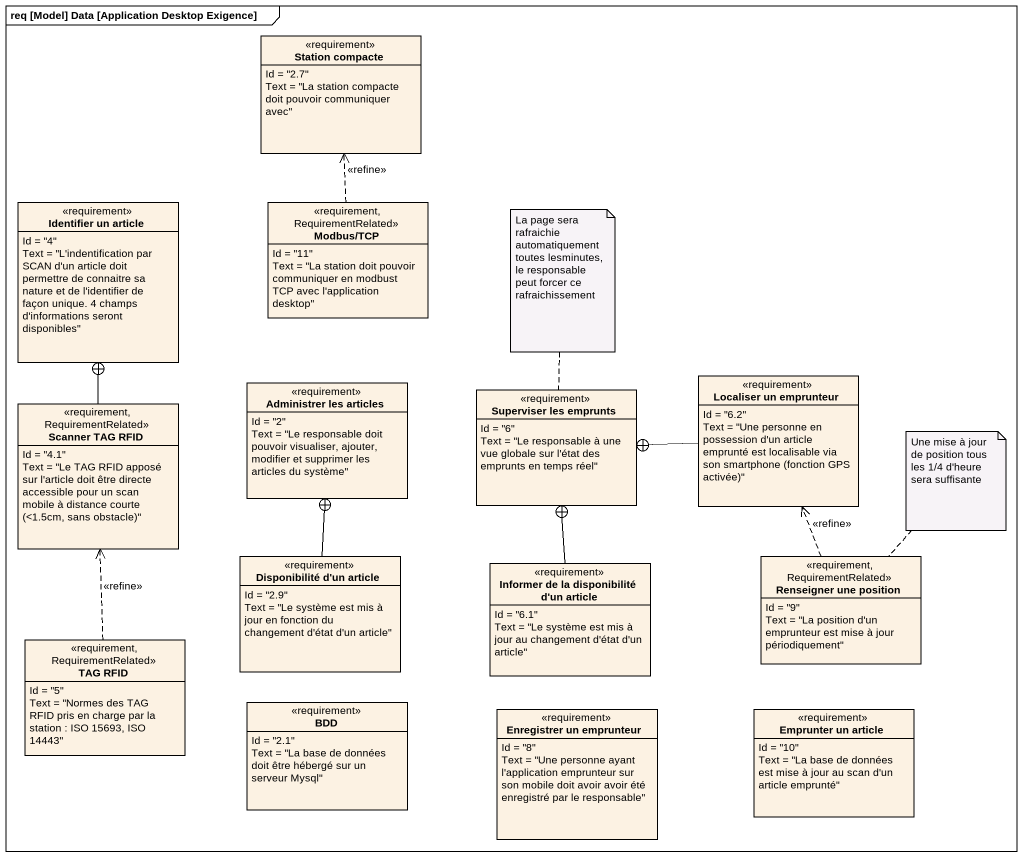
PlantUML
@startuml
mainframe req [Model] Data [Application Desktop Exigence]
hide circle
hide empty members
class "Station compacte" as Station_compacte <<requirement>> {
  Id = "2.7"
  Text = "La station compacte doit pouvoir communiquer avec"
}
class "Identifier un article" as Identifier_un_article <<requirement>> {
  Id = "4"
  Text = "L'indentification par SCAN d'un article doit permettre de connaitre sa nature et de l'identifier de façon unique. 4 champs d'informations seront disponibles"
}
class "Modbus/TCP" as Modbus_TCP <<requirement, RequirementRelated>> {
  Id = "11"
  Text = "La station doit pouvoir communiquer en modbust TCP avec l'application desktop"
}
class "Scanner TAG RFID" as Scanner_TAG_RFID <<requirement, RequirementRelated>> {
  Id = "4.1"
  {field} Text = "Le TAG RFID apposé sur l'article doit être directe accessible pour un scan mobile à distance courte (<1.5cm, sans obstacle)"
}
class "Administrer les articles" as Administrer_les_articles <<requirement>> {
  Id = "2"
  Text = "Le responsable doit pouvoir visualiser, ajouter, modifier et supprimer les articles du système"
}
class "Superviser les emprunts" as Superviser_les_emprunts <<requirement>> {
  Id = "6"
  Text = "Le responsable à une vue globale sur l'état des emprunts en temps réel"
}
class "Localiser un emprunteur" as Localiser_un_emprunteur <<requirement>> {
  Id = "6.2"
  {field} Text = "Une personne en possession d'un article emprunté est localisable via son smartphone (fonction GPS activée)"
}
class "Disponibilité d'un article" as Disponibilité_d_un_article <<requirement>> {
  Id = "2.9"
  Text = "Le système est mis à jour en fonction du changement d'état d'un article"
}
class "Informer de la disponibilité d'un article" as Informer_de_la <<requirement>> {
  Id = "6.1"
  Text = "Le système est mis à jour au changement d'état d'un article"
}
class "Renseigner une position" as Renseigner_une_position <<requirement, RequirementRelated>> {
  Id = "9"
  Text = "La position d'un emprunteur est mise à jour périodiquement"
}
class "TAG RFID" as TAG_RFID <<requirement, RequirementRelated>> {
  Id = "5"
  Text = "Normes des TAG RFID pris en charge par la station : ISO 15693, ISO 14443"
}
class BDD <<requirement>> {
  Id = "2.1"
  Text = "La base de données doit être hébergé sur un serveur Mysql"
}
class "Enregistrer un emprunteur" as Enregistrer_un_emprunteur <<requirement>> {
  Id = "8"
  Text = "Une personne ayant l'application emprunteur sur son mobile doit avoir avoir été enregistré par le responsable"
}
class "Emprunter un article" as Emprunter_un_article <<requirement>> {
  Id = "10"
  Text = "La base de données est mise à jour au scan d'un article emprunté"
}
Modbus_TCP .up.> Station_compacte : <<refine>>
Scanner_TAG_RFID -up-+ Identifier_un_article
Localiser_un_emprunteur -left-+ Superviser_les_emprunts
Disponibilité_d_un_article -up-+ Administrer_les_articles
Informer_de_la -up-+ Superviser_les_emprunts
Renseigner_une_position .up.> Localiser_un_emprunteur : <<refine>>
TAG_RFID .up.> Scanner_TAG_RFID : <<refine>>
note top of Superviser_les_emprunts : La page sera rafraichie automatiquement toutes lesminutes, le responsable peut forcer ce rafraichissement
note top of Renseigner_une_position : Une mise à jour de position tous les 1/4 d'heure sera suffisante
@enduml
